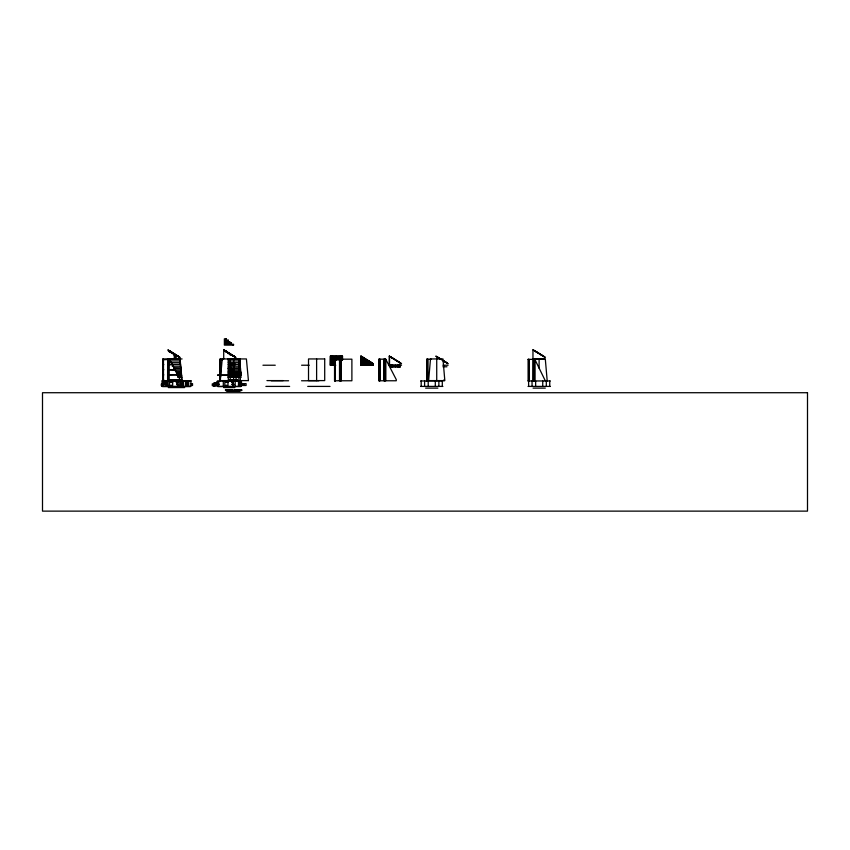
<?xml version="1.0" encoding="UTF-8"?>
<svg xmlns="http://www.w3.org/2000/svg" width="850" height="850" viewBox="0 0 850 850"><rect width="100%" height="100%" fill="white"/><g stroke="black" fill="none" stroke-linecap="round" stroke-linejoin="round"><path stroke-width="1.27" d="M177.225 384.136L177.183 384.763M233.612 384.806L233.346 384.072M176.704 382.022L177.374 382.691M232.549 384.274L232.974 384.901M232.528 382.787L233.261 382.213M218.057 384.104L218.078 385.294M233.782 384.296L232.634 384.179M234.143 391.138L236.481 390.426L236.481 389.767L234.834 389.767L234.143 391.138L236.481 390.426M218.014 382.383L218.036 383.031M176.014 355.087L171.519 352.261M229.84 353.802L227.194 352.453M173.528 353.579L170.372 351.316M228.714 352.814L229.904 353.558M168.438 350.529L169.575 350.997M169.246 350.646L169.363 351.188M169.745 350.933L170.234 351.549M169.83 351.496C172.316 352.569 167.779 350.402 170.042 351.316M170.956 352.229L170.521 351.942M171.36 352.229L172.837 352.824M174.006 353.558L172.635 352.676M173.995 354.163L176.439 355.087M175.578 354.546L174.441 354.152M175.727 354.971L173.729 354.801M176.173 355.257L180.136 357.531L175.759 355.257M176.566 355.746L178.468 356.416M177.894 356.373L176.014 356.182M178.202 356.416L177.289 356.182M178.702 356.713L177.894 356.543M178.149 356.543L178.893 356.713M178.574 356.83L179.169 356.936L178.383 356.83M179.297 357.011L178.723 357.021M224.581 350.349L226.344 351.358M224.942 350.646L225.261 351.188M226.695 351.794L225.154 351.124L227.12 352.07M227.056 351.794L225.431 351.124L226.121 351.549M226.27 351.316L228.523 353.016M227.248 352.229L228.735 352.824M229.468 353.611L228.533 352.676M229.064 353.345L231.721 354.684M232.326 355.087L229.883 354.163L231.019 354.546M231.466 354.546L230.329 354.152M231.614 354.971L229.84 354.801M231.912 355.087L230.786 354.716M234.037 356.416L231.657 355.257M232.464 355.746L234.366 356.416L232.061 355.257M233.92 356.129L232.73 356.182M234.101 356.416L233.176 356.182M234.589 356.713L235.195 357.011M234.791 356.713L234.048 356.543M233.399 355.991L235.981 357.531L234.271 356.83M218.057 381.522C218.822 385.05 219.364 379.514 218.078 382.712M218.004 382.585C215.262 382.925 219.013 380.078 217.94 382.734C215.879 383.031 217.993 380.258 218.036 382.213M218.004 385.167L216.909 384.71L217.982 384.2M235.684 390.426L234.781 391.138L234.834 389.767M176.768 381.884L177.661 381.756M177.533 382.659L177.831 382.001M177.724 382.681L177.99 382.075M178.319 384.827L177.618 385.007M235.641 389.767L234.961 391.138L235.684 389.767L234.781 390.022M176.853 382.67L177.756 382.702M232.252 381.799L232.804 381.714M236.608 391.138L239.902 390.426L239.902 389.767L236.608 390.022L236.608 391.138L239.902 390.426M237.214 391.138L239.296 390.426L239.296 389.767L237.086 390.022M239.328 390.426L237.086 391.138L237.214 390.022L239.296 389.767M234.143 390.022L236.481 389.767M238.244 391.138L241.421 390.426L241.432 389.767L238.244 390.022L238.627 391.138M241.613 390.426L238.446 391.138L238.446 390.022L241.613 389.767L241.613 390.426L241.613 389.767M236.608 390.022L239.902 389.767M224.315 338.874L226.312 338.874L226.312 339.554L224.315 339.554M224.315 340.255L228.352 340.255L228.214 340.935L228.129 340.255M224.315 340.935L228.352 340.935M224.315 341.636L229.914 341.636L229.893 342.316L224.315 342.316M224.315 343.017L231.519 343.017L231.423 343.697M224.315 343.697L231.519 343.697M224.315 344.399L233.612 344.399L233.612 345.079L224.315 345.079M545.275 358.881L532.961 358.881L532.961 349.775L536.435 351.794M223.709 358.944L223.709 349.828L225.707 350.944M168.417 351.358L170.414 351.358L170.372 352.325M169.288 352.038L171.572 352.038M225.643 352.038L227.471 352.038M170.988 352.739L172.465 352.739L172.465 353.419M172.369 353.419L173.74 353.419M229.638 353.419L228.268 353.664M227.832 353.419L228.714 353.558M173.729 354.121L174.016 354.801L173.952 354.121M174.218 355.502L175.153 355.502M360.974 365.224L360.836 356.108L364.31 358.137M401.561 365.224L389.247 365.224L389.3 356.108L392.721 358.137M174.218 356.182L175.153 356.182M174.218 356.883L176.099 356.883M174.218 357.563L176.099 357.563M167.822 358.944L182.091 358.944M163.476 380.768L163.476 359.178L162.732 359.178L162.796 380.928M162.839 359.178L180.072 359.114M219.895 380.768L219.874 359.178L220.15 380.768M222.594 359.178L220.405 359.178L220.405 380.768M227.545 359.114L239.7 359.114M334.539 359.178L351.889 359.178L351.889 380.768L334.539 380.768L334.549 356.108M378.919 359.178L385.73 359.178L396.27 379.599L396.27 380.768L378.919 380.768M426.796 359.178L431.067 359.178M167.907 359.199L180.083 359.199M228.151 359.199L239.711 359.199M532.886 359.316L545.328 359.316L547.209 380.959M163.009 359.422L169.734 359.422L163.009 359.667M220.15 359.422L222.519 359.422M528.031 359.369L534.841 359.369L545.381 380.959M220.15 359.667L222.519 359.667M169.554 360.942L180.242 360.942M228.183 360.942L239.87 360.942M170.404 362.695L180.402 362.695M228.172 362.695L240.04 362.695M229.851 363.619L234.929 363.619M171.456 364.448L180.572 364.448M228.14 364.448L240.199 364.448M163.009 364.533L163.657 364.533M168.438 364.533L172.369 364.533L168.438 364.777M163.009 364.777L163.657 364.777M229.851 365.224L234.929 365.224M262.947 365.224L275.262 365.224M301.591 365.224L309.251 365.224M335.75 365.224L330.246 365.224L330.289 356.108L342.561 356.108L342.507 360.017M360.836 365.224L373.15 365.224L373.108 363.694L370.026 361.675M442.914 365.224L448.12 365.224M172.231 366.201L180.731 366.201M228.257 366.201L240.359 366.201M442.914 366.775L446.951 366.775M173.995 367.869L180.891 367.944M228.119 367.944L240.529 367.944M173.995 368.433L180.944 368.517M228.087 368.517L240.582 368.517M163.009 369.654L163.657 369.654M168.438 369.654L175.015 369.899M229.84 369.654L232.156 369.899M163.009 369.899L163.657 369.899M168.438 369.899L181.082 369.952M228.193 369.952L240.709 369.952M175.419 371.312L181.22 371.386M228.097 371.312L240.847 371.386M176.428 374.191L181.496 374.191M228.161 374.191L240.986 374.191M176.428 374.266L181.496 374.266M228.151 374.266L240.986 374.266M163.009 374.765L163.657 374.765M168.438 374.765L177.618 374.765L168.438 375.009M229.957 374.765L234.759 375.009M163.009 375.009L163.657 375.009M217.526 375.094L241.113 375.094M217.526 375.243L241.113 375.243M177.395 375.626L181.624 375.626M228.087 375.626L241.007 375.626M177.395 375.7L181.634 375.7M228.087 375.7L241.007 375.7M177.905 377.071L181.762 377.071M228.108 377.071L240.986 377.071M177.905 377.145L181.773 377.145M228.108 377.145L240.996 377.145M163.009 379.886L163.657 379.886M168.438 379.886L180.009 379.886M229.957 379.886L237.15 379.886M163.657 380.131L162.658 380.768M168.066 380.237L167.588 380.768L167.631 359.178L168.438 359.178L168.343 380.768M168.343 380.237L180.009 380.131M220.607 380.131L219.799 380.768M229.957 380.131L237.15 380.131M179.701 380.587L182.091 380.598L180.072 358.944M248.423 380.598L220.235 380.598L222.243 358.944L246.394 358.944L248.434 380.598M266.942 380.598L283.135 380.598M162.201 380.779L190.899 380.779M219.449 380.768L220.607 380.768M229.957 380.768L237.15 380.768L230.116 365.967M271.256 380.768L288.607 380.768M301.538 380.768L318.888 380.768M420.591 380.959L442.892 380.959M528.031 380.959L550.332 380.959M225.271 381.214L227.248 381.214M185.651 381.661L188.689 381.661L188.689 383.488L185.651 383.488M240.709 382.978L241.528 382.978M241.496 383.488L238.468 383.488L238.468 381.661L241.496 381.661L241.496 385.921L238.468 385.921L238.468 384.094L241.496 384.094M185.757 383.647L187.425 383.647L187.425 385.475L185.757 385.475M190.867 383.647L192.546 383.647L192.546 385.475L190.867 385.475M241.559 383.647L246.096 383.647L246.096 385.475L241.559 385.475M162.913 384.094L161.542 384.094L161.542 385.921L162.913 385.921M187.011 384.094L188.689 384.094L188.689 385.921L185.651 385.921M213.382 384.094L216.421 384.094L216.421 385.921L213.382 385.921M240.709 385.613L241.528 385.613M265.891 386.41L289.638 386.41M307.721 386.41L330.013 386.41M420.591 386.41L442.892 386.41M528.031 386.41L550.332 386.41M162.499 386.559L190.453 386.559M217.823 386.559L240.667 386.559M168.311 387.568L184.641 387.568M223.635 387.568L234.855 387.568M425.627 388.121L437.877 388.121M533.067 388.121L545.317 388.121M228.852 391.138L225.484 390.426L225.484 389.767L228.852 391.138L228.852 390.022L225.686 389.767L225.686 390.426L228.607 391.138M227.205 389.767L230.499 390.022L230.499 391.138L227.205 390.426L227.205 389.767L230.021 390.022L230.021 391.138L227.768 390.426L227.8 389.767L229.883 390.022L229.883 391.138L227.8 390.426M230.626 389.767L232.953 390.022L232.953 391.138L231.529 391.138L230.626 389.767L232.953 390.022M230.499 390.022L229.447 390.022L229.447 391.138M238.244 390.022L238.499 391.138M227.205 390.426L230.499 391.138M230.626 390.426L232.953 391.138M219.98 359.178L220.607 359.178L220.607 376.964M229.139 353.419L228.012 352.676M173.241 353.419L171.126 352.038M232.953 384.976L232.762 384.965M225.484 389.767L228.661 390.022M225.675 390.426L228.661 391.138L228.607 390.022M177.448 381.82L178.032 382.064M231.423 389.767L232.326 390.022M369.676 361.675L373.15 363.694L373.012 365.224M224.899 350.519L226.026 351.358M168.481 350.529L169.139 350.901M179.127 356.936L177.501 355.991M224.931 350.837L225.516 351.188M234.005 356.362L235.067 356.936L233.718 355.991M169.841 350.997L168.895 350.519M169.033 350.837L169.617 351.188M398.777 362.079L401.561 363.694L398.448 361.675M370.366 362.079L371.981 362.971L369.293 361.207M541.801 355.332L544.106 356.639L540.621 354.365M439.28 358.137L437.006 356.83L438.281 357.723M444.646 361.675L448.12 363.694L444.263 361.207M170.446 351.358L167.864 349.828L170.127 352.038M537.211 352.261L534.172 350.498L536.074 351.794M541.025 354.864L545.275 357.361L541.418 354.864M443.87 361.207L446.951 362.971L445.644 362.079M393.497 358.604L390.458 356.83L393.911 359.104M397.322 361.207L400.392 362.971L397.715 361.207M398.714 362.089L396.483 360.697M365.086 358.604L362.047 356.83L363.311 357.723M368.9 361.207L370.303 362.089L370.303 365.224M169.809 350.944L171.169 351.794M536.754 351.953L538.9 353.292M540.196 354.365L541.471 355.172M439.599 358.296L440.629 358.923M440.874 359.104L435.806 356.108L438.919 358.137M444.316 361.516L442.181 360.177M393.051 358.296L395.186 359.635M364.639 358.296L365.914 359.104M368.071 360.697L369.357 361.516L369.357 365.224M537.784 352.58L539.92 353.897M539.336 353.834L540.451 354.546M442.223 360.23L443.296 360.889M394.071 358.923L396.206 360.23M396.737 360.889L394.602 359.571M365.659 358.923L366.775 359.635M226.557 351.454L227.864 352.293M231.869 355.066L232.677 355.555M233.176 355.895L230.998 354.524M170.659 351.454L171.976 352.293M175.982 355.066L176.779 355.555M177.289 355.895L175.111 354.524M538.316 353.228L539.389 353.897M366.722 359.571L367.795 360.23M539.771 353.834L540.972 354.546M538.464 353.292L536.265 351.953M442.606 360.177L443.817 360.889M396.058 360.177L397.258 360.889M394.751 359.635L392.562 358.296M367.646 360.177L368.847 360.889M537.614 352.771L532.961 349.775M443.456 360.697L445.708 362.089M439.11 358.296L440.459 359.104M396.908 360.697L398.257 361.516M368.496 360.697L369.835 361.516M365.489 359.104L364.151 358.296L364.151 365.224M229.596 353.345L230.669 354.014M173.708 353.345L174.781 354.014M173.166 353.345L175.822 354.684M438.207 357.723L439.652 358.604M364.692 358.604L363.237 357.723L363.237 365.224M231.434 354.524L232.719 355.311M227.024 352.038L228.299 352.824M175.546 354.524L176.821 355.311M172.401 352.824L170.223 351.454M392.371 358.137L389.247 356.108M360.836 356.108L363.959 358.137M232.284 355.066L233.623 355.895M226.121 351.454L227.46 352.293M176.386 355.066L177.724 355.895M176.938 355.746L177.692 356.235M225.324 350.944L223.709 349.828M177.82 355.991L179.053 356.83M234.26 356.362L234.951 356.83M231.423 390.426L232.326 391.138L232.273 389.767M232.273 382.585L232.135 381.916L232.178 382.5M231.466 390.426L232.146 391.138L232.146 390.022L231.466 389.767L231.529 391.138M169.469 359.178L180.009 379.536L180.009 380.768M239.53 358.944L240.922 374.223M179.903 358.944L181.804 381.236L181.794 380.587M549.737 380.959L549.737 386.41M546.306 380.959L546.306 386.41M542.736 380.959L542.736 386.41M539.112 359.316L539.112 368.231M535.649 380.959L535.649 386.41M534.841 359.369L534.841 380.959M534.597 359.369L534.597 380.959M533.811 359.369L533.726 380.959M533.014 359.369L533.014 380.959M532.047 380.959L532.047 386.41M529.04 359.369L529.04 380.959M528.849 359.369L528.849 380.959M528.562 359.369L528.626 386.41M528.169 359.369L528.126 380.959M444.136 379.599L444.136 380.768M442.297 380.959L442.297 386.41M438.866 380.959L438.866 386.41M436.73 358.944L436.73 380.598M435.296 380.959L435.296 386.41M428.209 380.959L428.209 386.41M427.794 359.178L427.794 380.768L426.796 380.768L426.87 359.178L426.923 380.768M427.603 359.178L427.603 380.768M427.316 359.178L427.337 380.768M424.607 380.959L424.607 386.41M421.186 380.959L421.186 386.41M400.169 366.775L400.276 365.224L400.392 366.775L390.416 366.775L390.458 365.224M400.021 365.224L400.021 366.775M399.829 365.224L399.829 366.775M399.319 365.224L399.362 366.775M398.777 365.224L398.777 366.775M398.384 365.224L398.384 366.775M398.087 365.224L398.087 366.775M397.779 365.224L397.779 366.775M397.322 365.224L397.322 366.775M396.483 365.224L396.483 366.775M395.622 365.224L395.622 366.775M395.388 365.224L395.388 366.775M394.751 365.224L394.751 366.775M393.911 365.224L393.911 366.775M393.104 365.224L393.104 366.775M392.721 365.224L392.721 366.775M392.371 365.224L392.371 366.775M392.147 365.224L392.147 366.775M391.723 365.224L391.723 366.775M391.329 365.224L391.329 366.775M391.202 365.224L391.202 366.775M390.798 365.224L390.798 366.775M389.534 356.224L389.534 365.224M385.73 359.178L385.73 380.768M385.475 359.178L385.475 380.768M384.689 359.178L384.604 380.768M384.402 359.178L384.402 380.768L384.285 359.178M383.892 359.178L383.892 380.768M379.918 359.178L379.918 380.768M379.727 359.178L379.727 380.768M379.44 359.178L379.44 380.768M379.259 359.178L379.259 380.768M379.047 359.178L378.994 380.768M372.874 363.577L372.874 365.224M372.459 363.354L372.459 365.224M371.886 363.024L371.886 365.224M371.152 362.599L371.152 365.224M368.326 365.224L368.326 360.889L365.139 358.923L365.139 365.224M367.264 365.224L367.264 360.23L366.191 359.571L366.191 365.224M366.924 360.028L366.924 365.224M362.451 357.212L362.451 365.224M361.792 356.788L361.792 365.224M361.526 356.447L361.526 365.224M361.303 356.447L361.303 365.224M361.112 356.224L361.112 365.224M342.274 356.108L342.274 360.017M341.87 356.108L341.87 360.017M341.286 356.108L341.349 380.768M341.105 359.178L341.105 380.768M340.563 356.108L340.563 360.017M339.957 359.178L340.032 380.768M339.713 356.108L339.713 360.017M339.522 359.178L339.522 380.768M338.757 356.108L338.757 360.017M337.737 356.108L337.737 360.017M336.664 356.108L336.664 360.017M336.334 356.108L336.334 360.017M335.591 356.108L335.591 360.017M335.357 359.178L335.357 380.768M335.155 359.178L335.155 380.768M335.07 359.178L335.091 380.768M334.889 359.178L334.889 380.768M334.634 359.178L334.677 380.768M333.551 356.108L333.551 365.224M332.647 356.108L332.647 365.224M331.851 356.108L331.851 365.224M331.203 356.108L331.203 365.224M330.937 356.108L330.937 365.224M330.703 356.108L330.703 365.224M330.522 356.108L330.384 365.224M316.614 358.944L316.614 380.598M244.428 383.647L244.428 385.475M242.919 383.647L243.068 385.475M241.156 382.978L241.156 384.211M240.337 358.944L240.337 380.598M240.136 381.661L240.136 383.488M240.136 384.094L240.136 385.921M238.829 358.944L238.829 380.598M238.691 389.767L238.691 390.426M237.649 390.022L237.649 391.138M235.577 390.022L235.577 391.138M235.184 380.928L235.184 386.41M233.623 358.944L233.623 380.598M233.24 344.399L233.325 345.079M232.985 344.399L232.985 345.079M231.051 343.017L231.051 343.697M230.988 343.017L230.988 343.697M230.233 358.944L230.233 380.598M228.416 389.767L228.469 391.138M228.31 358.944L228.31 380.598M227.949 340.255L227.949 340.935M226.026 338.874L225.962 339.554M225.654 338.874L225.654 339.554M223.306 380.928L223.306 386.41M215.347 382.702L215.347 384.529M215.061 384.094L215.061 385.921M213.648 383.881L213.648 385.709M187.319 381.661L187.319 383.488M185.789 380.928L185.789 386.41M182.208 381.661L182.208 383.488M182.208 384.094L182.208 385.921M181.985 380.587L181.985 381.236M181.549 380.587L181.549 381.236M180.264 380.587L180.264 381.236M179.849 380.928L179.849 386.41M172.826 353.558L171.934 353.419L172.051 352.739M172.369 353.664L172.327 352.739L172.231 353.419M170.074 351.358L170.042 352.325M169.756 351.358L169.756 352.038M169.214 359.178L169.214 380.768M168.321 363.556L168.321 380.768M168.066 359.178L168.066 380.768M167.981 380.928L167.981 386.41M164.475 382.702L164.475 384.529M163.274 359.178L163.274 380.768L163.179 380.237M163.009 359.178L163.009 380.768M162.775 383.881L162.775 385.709M166.727 381.979C167.291 384.498 168.173 380.205 166.727 381.979M166.727 384.285C167.163 386.601 168.481 382.946 166.451 383.871C165.41 386.495 168.778 383.562 166.727 384.285M176.237 382.096C178.022 385.263 179.254 379.589 176.237 382.096M176.662 384.317C178.436 387.483 179.669 381.809 176.662 384.317M218.365 384.285C218.949 386.665 219.991 382.691 217.961 383.977C217.387 386.633 220.278 383.371 218.365 384.285M231.572 382.096C233.346 385.263 234.579 379.589 231.572 382.096M231.986 384.317C233.771 387.483 235.004 381.809 231.986 384.317M430.493 358.944L428.634 380.598L444.826 380.598L442.967 358.944L430.504 358.944M165.336 381.979C166.175 384.561 167.259 380.12 165.336 381.979M165.336 384.285C166.175 386.867 167.259 382.426 165.336 384.285M166.154 381.979C166.993 384.561 168.077 380.12 166.154 381.979M216.973 384.285C217.812 386.867 218.886 382.426 216.973 384.285M324.711 358.944L308.518 358.944L308.518 380.598L324.711 380.598L324.711 358.944M181.358 372.757L176.386 372.757L181.369 372.831M240.975 372.757L228.076 372.757L240.986 372.831M190.899 380.928L162.042 380.928L162.042 386.41L190.899 386.41L190.899 380.928M241.113 380.928L217.377 380.928L217.377 386.41L241.113 386.41L241.113 380.928M183.568 381.661L180.529 381.661L180.529 383.488L183.568 383.488L183.568 381.661M172.678 382.426L169.479 382.426L169.479 385.284L172.678 385.284L172.678 382.426M228.002 382.426L224.804 382.426L224.804 385.284L228.002 385.284L228.002 382.426M165.314 382.702L163.115 382.702L163.115 384.529L165.314 384.529L165.314 382.702M216.187 382.702L213.988 382.702L213.988 384.529L216.187 384.529L216.187 382.702M163.614 383.881L161.415 383.881L161.415 385.709L163.614 385.709L163.614 383.881M214.476 383.881L212.277 383.881L212.277 385.709L214.476 385.709L214.476 383.881M183.568 384.094L180.529 384.094L180.529 385.921L183.568 385.921L183.568 384.094M807.5 392.721L42.5 392.721L42.5 511.126L807.5 511.126L807.5 392.721M533.524 380.959L533.524 359.369L533.449 380.959M340.319 380.768L340.319 359.178L340.234 380.768"/></g></svg>
